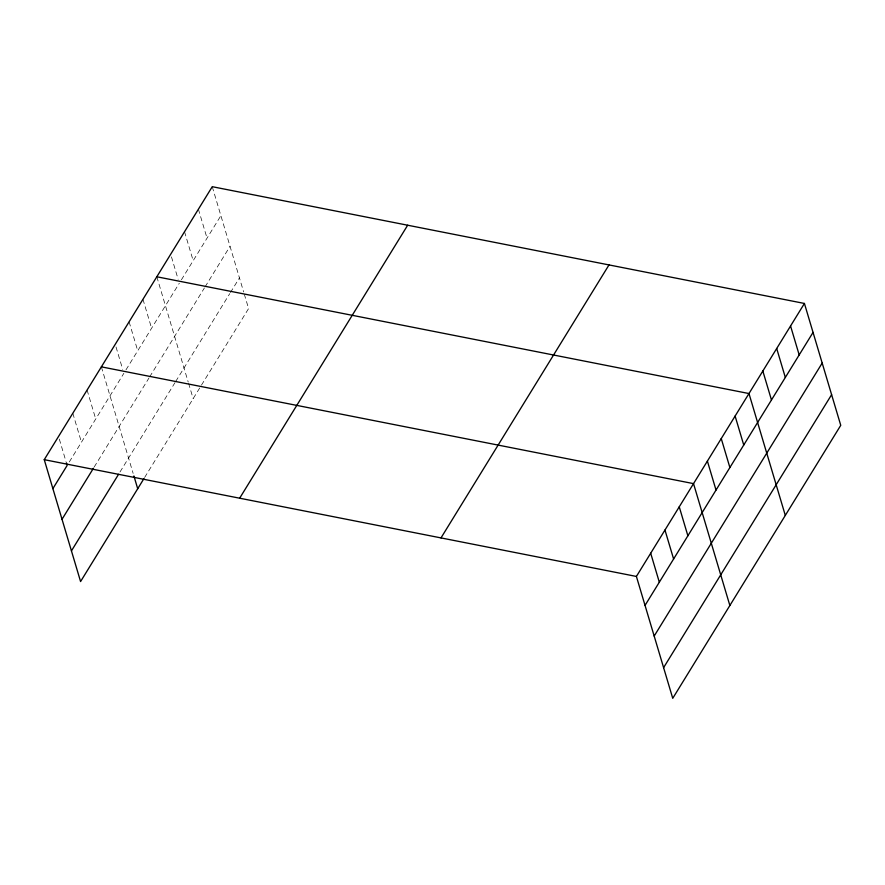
<?xml version="1.0" encoding="UTF-8"?>
<svg xmlns="http://www.w3.org/2000/svg" width="885" height="885" viewBox="0 0 885 885"><rect width="100%" height="100%" fill="white"/><g stroke="black" fill="none" stroke-linecap="round" stroke-linejoin="round"><path stroke-width="0.66" stroke-dasharray="4.42 3.32" d="M69.307 461.937L123.867 373.293M125.947 369.908L179.312 283.2M181.392 279.826L220.896 215.641M94.153 467.081L148.945 378.05M149.642 376.922L204.391 287.968M205.088 286.84L230.034 246.307M119.995 471.982L174.998 382.619M175.695 381.49L229.746 293.654M230.443 292.537L239.448 277.89M144.631 477.469L200.773 386.258M201.459 385.13L248.596 308.555L244.404 294.506M212.256 186.691L243.641 291.95M198.395 209.203L207.035 238.165M184.534 231.726L193.173 260.677M171.458 256.882L178.128 279.251M156.822 276.773L188.195 382.032M188.582 383.305L193.151 398.637M142.961 299.296L151.589 328.247M129.099 321.819L137.728 350.77M116.023 346.964L122.683 369.344M101.377 366.855L133.137 473.398M87.095 390.064L95.724 419.014M72.813 413.262L81.442 442.212M59.317 439.104L65.988 461.472"/><path stroke-width="1.33" d="M143.945 478.597L80.579 581.545L44.25 459.669L212.256 186.691L804.421 303.455L840.75 425.331L672.744 698.309L636.403 576.445L804.421 303.455M52.879 488.62L67.16 465.422L66.375 462.789M62.027 519.285L93.445 468.242M71.442 550.879L118.568 474.305M239.658 498.211L407.675 225.221M440.995 537.914L609.002 264.925M645.043 605.395L813.049 332.406M654.181 636.061L822.187 363.071M663.595 667.655L831.612 394.666M156.822 276.773L748.975 393.548L785.305 515.413M101.377 366.855L693.53 483.63L729.859 605.495M44.25 459.669L636.403 576.445M790.559 325.979L799.188 354.929M776.698 348.502L785.327 377.452M762.837 371.025L771.466 399.976M735.114 416.061L743.743 445.022M721.253 438.584L729.882 467.534M707.392 461.107L716.02 490.058M679.249 506.828L687.877 535.79M664.967 530.038L673.607 558.988M650.685 553.236L659.325 582.197M133.9 475.953L137.706 488.73"/></g></svg>
